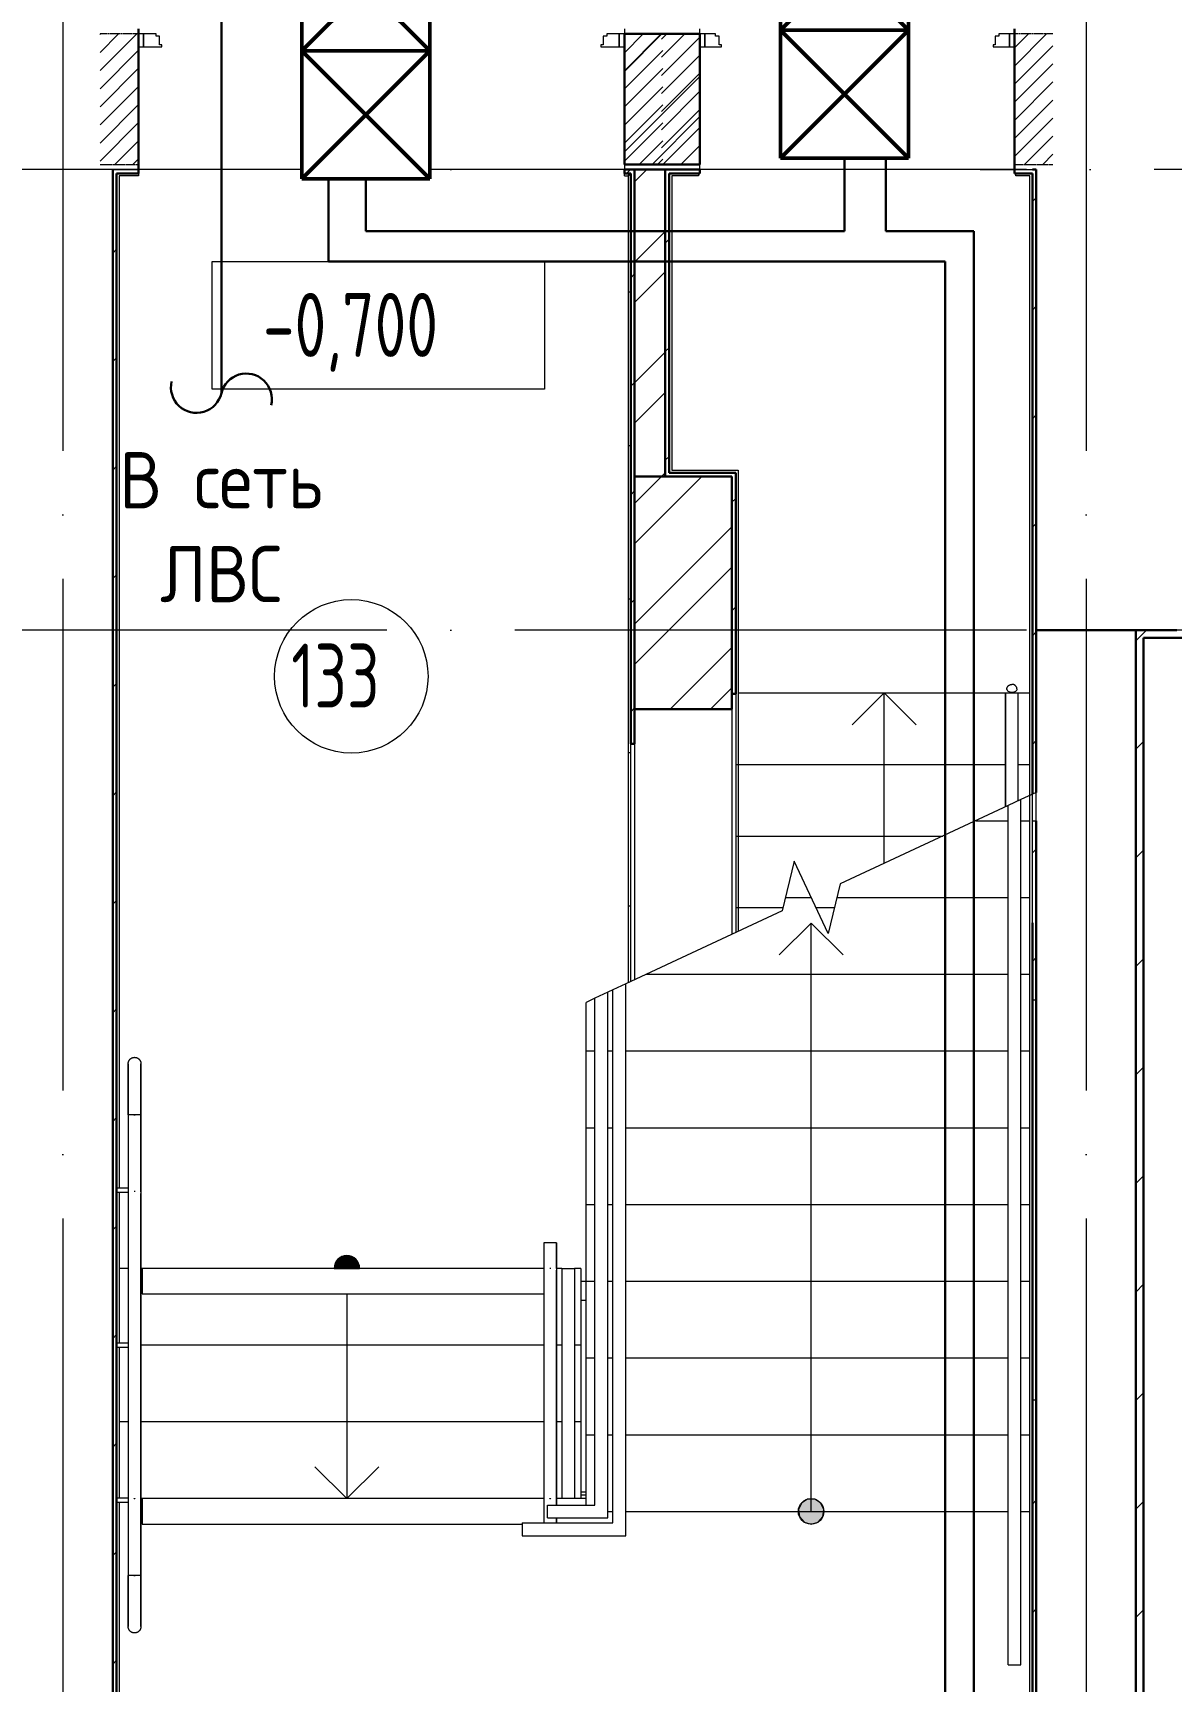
# Model space of a CAD drawing. Header units: millimetres. Extents: x -325553 to 627452, y -28539 to 738858.
# Drawn here: x -21232 to -16783, y 428467 to 434909 of the extents above; entities that cross this region are included whole.
import ezdxf

# ---------------------------------------------------------------- set-up
doc = ezdxf.new("R2010")
doc.units = ezdxf.units.MM
doc.set_wipeout_variables(frame=1)
doc.linetypes.add('ADSK_Линия сетки', pattern=[25, 20, -2.5, 0, -2.5])
doc.linetypes.add('ADSK_Штриховая_ш2 п1_5', pattern=[4.5, 3, -1.5])
for name, color, linetype, lineweight in [('RC-Линии_связи-Адресные', 5, 'Continuous', 30), ('Аннотация', 7, 'Continuous', 18), ('Двери', 252, 'Continuous', 9), ('Лестницы', 252, 'Continuous', 9), ('Линии', 7, 'Continuous', 9), ('лс', 5, 'Continuous', 30), ('Марки помещений', 252, 'Continuous', 20), ('НО СКУД', 7, 'Continuous', 50), ('Ограждение', 252, 'Continuous', 9), ('Оси', 252, 'Continuous', 9), ('Отметки', 7, 'Continuous', 9), ('Перекрытие', 252, 'Continuous', 18), ('Стены внутренние', 7, 'Continuous', 18), ('Стены наружные', 7, 'Continuous', 18), ('Стены штриховка', 7, 'Continuous', 9), ('Стрелки вверх', 7, 'Continuous', 18)]:
    doc.layers.add(name, color=color, linetype=linetype, lineweight=lineweight)
doc.layers.add('RC-Таблицы', color=7, linetype='Continuous')
doc.layers.add('Стены', color=194, linetype='Continuous')
doc.styles.add('GOST Common_3', font='', dxfattribs={"height": 3.5})
doc.styles.add('ISOCPEUR', font='isocpeur.ttf', dxfattribs={"width": 0.9, "height": 350})
doc.styles.get('GOST Common_3').set_extended_font_data('GOST 2.304 type A')

# ---------------------------------------------------------------- blocks, each defined once
blk = doc.blocks.new('тип 3')
at = {"color": 3}
blk.add_wipeout([(-201819.6, 375828), (-202819.6, 375828), (-202819.6, 376328), (-201819.6, 376328)], dxfattribs=at).dxf.layer = 'НО СКУД'
at = {"layer": 'НО СКУД', "color": 3}
for p, q in [((-202819.6, 376328), (-201819.6, 376328)), ((-202819.6, 375828), (-202819.6, 376328)), ((-202319.6, 376328), (-202819.6, 375828)), ((-202319.6, 375828), (-202819.6, 376328)), ((-202319.6, 376328), (-202319.6, 375828)), ((-201819.6, 376328), (-202319.6, 375828)), ((-201819.6, 375828), (-202319.6, 376328)), ((-201819.6, 376328), (-201819.6, 375828)), ((-201819.6, 375828), (-202819.6, 375828))]:
    blk.add_line(p, q, dxfattribs=at)
at = {"layer": 'НО СКУД', "color": 3, "ltscale": 30}
blk.add_line((-201819.6, 376328), (-201819.6, 375828), dxfattribs=at)
blk = doc.blocks.new('сс')
at = {"color": 1}
blk.add_wipeout([(449226.1, 14732.3), (448226.1, 14732.3), (448226.1, 15232.3), (449226.1, 15232.3)], dxfattribs=at).dxf.layer = 'НО СКУД'
at = {"layer": 'НО СКУД', "color": 1}
for p, q in [((448226.1, 15232.3), (449226.1, 15232.3)), ((448226.1, 14732.3), (448226.1, 15232.3)), ((448726.1, 15232.3), (448226.1, 14732.3)), ((448726.1, 14732.3), (448226.1, 15232.3)), ((448726.1, 15232.3), (448726.1, 14732.3)), ((449226.1, 15232.3), (448726.1, 14732.3)), ((449226.1, 14732.3), (448726.1, 15232.3)), ((449226.1, 15232.3), (449226.1, 14732.3)), ((449226.1, 14732.3), (448226.1, 14732.3))]:
    blk.add_line(p, q, dxfattribs=at)
at = {"layer": 'НО СКУД', "color": 1, "ltscale": 30}
blk.add_line((449226.1, 15232.3), (449226.1, 14732.3), dxfattribs=at)
blk = doc.blocks.new('1 этаж')
at = {"layer": 'Двери', "lineweight": 18, "true_color": 0x636466}
h = blk.add_hatch(dxfattribs=at)
h.set_pattern_fill('FP_2', color=251, style=0, pattern_type=2)
h.set_pattern_definition([(45, (-20735.8, -3268.73), (-35.3553, 35.3553), [])])
h.paths.add_polyline_path([(-19510.8, -3523.7), (-19510.8, -3013.7), (-19660.8, -3013.7), (-19660.8, -3523.7)])
h.paths.add_polyline_path([(-21560.8, -3523.7), (-21561.7, -3013.7), (-21710.8, -3013.7), (-21710.8, -3523.7), (-21561.7, -3523.7)])
h = blk.add_hatch(dxfattribs=at)
h.set_pattern_fill('FP_2', color=251, style=0, pattern_type=2)
h.set_pattern_definition([(45, (-18875.8, -3268.73), (-35.3553, 35.3553), [])])
h.paths.add_polyline_path([(-17985.8, -3523.7), (-17985.8, -3013.7), (-18135.8, -3013.7), (-18135.8, -3523.7)])
h.paths.add_polyline_path([(-19409.1, -3523.7), (-19365.8, -3523.7), (-19365.8, -3013.7), (-19515.8, -3013.7), (-19515.8, -3523.7)])
at = {"layer": 'Ограждение', "true_color": 0x636466}
h = blk.add_hatch(dxfattribs=at)
h.set_pattern_fill('FP_25', color=251, style=0, pattern_type=2)
h.set_pattern_definition([(0, (-32119.8, 96), (0, 600), []), (90, (-32119.8, 96), (-600, 4e-14), [])])
h.paths.add_polyline_path([(-19645.8, -6722.1), (-19635.8, -6717.5), (-19635.8, -3558.7), (-19645.8, -3568.7), (-19645.8, -6688.7)])
at = {"layer": 'Стрелки вверх', "true_color": 0x636466}
h = blk.add_hatch(color=251, dxfattribs=at)
edge = h.paths.add_edge_path()
edge.add_arc((-20745.8, -7838.7), 50, 90, 179.83086)
edge.add_line((-20795.8, -7838.6), (-20745.8, -7838.7))
edge.add_line((-20745.8, -7838.7), (-20745.8, -7788.7))
for points in [[(-20697.3, -7838.7), (-20700.3, -7818), (-20718.8, -7796.7), (-20745.8, -7788.7), (-20772.8, -7796.7), (-20791.3, -7818), (-20794.3, -7838.7)], [(-18930.8, -8838.7), (-18903.8, -8830.8), (-18885.3, -8809.5), (-18881.3, -8781.6), (-18893, -8756), (-18916.7, -8740.8), (-18944.9, -8740.8), (-18968.6, -8756), (-18980.3, -8781.6), (-18976.3, -8809.5), (-18957.8, -8830.8)]]:
    blk.add_hatch(color=251, dxfattribs=at).paths.add_polyline_path(points)
h = blk.add_hatch(color=251, dxfattribs=at)
edge = h.paths.add_edge_path()
edge.add_arc((-20745.8, -7838.7), 50, 0.16914, 90)
edge.add_line((-20745.8, -7788.7), (-20745.8, -7838.7))
edge.add_line((-20745.8, -7838.7), (-20695.8, -7838.6))
h = blk.add_hatch(color=251, dxfattribs=at)
edge = h.paths.add_edge_path()
edge.add_arc((-18930.8, -8788.7), 50, 0, 360)
at = {"layer": 'Аннотация', "color": 251, "lineweight": 20, "true_color": 0x636466}
for p, q in [((-21272.7, -4402.6), (-21272.7, -3902.6)), ((-21272.7, -3902.6), (-19972.7, -3902.6)), ((-19972.7, -3902.6), (-19972.7, -4402.6)), ((-19972.7, -4402.6), (-21272.7, -4402.6))]:
    blk.add_line(p, q, dxfattribs=at)
at = {"layer": 'Двери', "color": 251, "linetype": 'ADSK_Штриховая_ш2 п1_5', "true_color": 0x636466}
for p, q in [((-21560.8, -3013.7), (-21710.8, -3013.7)), ((-21560.8, -3523.7), (-21560.8, -3013.7)), ((-19510.8, -3013.7), (-19660.8, -3013.7)), ((-19660.8, -3013.7), (-19660.8, -3523.7)), ((-19365.8, -3013.7), (-19515.8, -3013.7)), ((-19365.8, -3523.7), (-19365.8, -3013.7)), ((-17985.8, -3013.7), (-18135.8, -3013.7)), ((-18135.8, -3013.7), (-18135.8, -3523.7)), ((-21710.8, -3523.7), (-21560.8, -3523.7)), ((-19660.8, -3523.7), (-19510.8, -3523.7)), ((-19515.8, -3523.7), (-19365.8, -3523.7)), ((-18135.8, -3523.7), (-17985.8, -3523.7))]:
    blk.add_line(p, q, dxfattribs=at)
at = {"layer": 'Двери', "color": 251, "true_color": 0x636466}
for p, q in [((-21560.8, -3013.7), (-21560.8, -3063.7)), ((-21540.8, -3013.7), (-21560.8, -3013.7)), ((-21540.8, -3063.7), (-21540.8, -3013.7)), ((-21491.8, -3013.7), (-21540.8, -3013.7)), ((-21540.8, -3013.7), (-21540.8, -3063.7)), ((-21491.8, -3021.7), (-21491.8, -3013.7)), ((-21477.8, -3021.7), (-21491.8, -3021.7)), ((-21477.8, -3055.7), (-21477.8, -3021.7)), ((-19729.8, -3021.7), (-19743.8, -3021.7)), ((-19743.8, -3021.7), (-19743.8, -3055.7)), ((-19729.8, -3013.7), (-19729.8, -3021.7)), ((-19680.8, -3013.7), (-19729.8, -3013.7)), ((-19660.8, -3013.7), (-19680.8, -3013.7)), ((-19680.8, -3013.7), (-19680.8, -3063.7)), ((-19680.8, -3063.7), (-19680.8, -3013.7)), ((-19660.8, -3063.7), (-19660.8, -3013.7)), ((-19365.8, -3013.7), (-19365.8, -3063.7)), ((-19345.8, -3013.7), (-19365.8, -3013.7)), ((-19345.8, -3063.7), (-19345.8, -3013.7)), ((-19304.8, -3013.7), (-19345.8, -3013.7)), ((-19345.8, -3013.7), (-19345.8, -3063.7)), ((-19304.8, -3021.7), (-19304.8, -3013.7)), ((-19290.8, -3021.7), (-19304.8, -3021.7)), ((-19290.8, -3055.7), (-19290.8, -3021.7)), ((-18196.8, -3021.7), (-18210.8, -3021.7)), ((-18210.8, -3021.7), (-18210.8, -3055.7)), ((-18196.8, -3013.7), (-18196.8, -3021.7)), ((-18155.8, -3013.7), (-18196.8, -3013.7)), ((-18135.8, -3013.7), (-18155.8, -3013.7)), ((-18155.8, -3013.7), (-18155.8, -3063.7)), ((-18155.8, -3063.7), (-18155.8, -3013.7)), ((-18135.8, -3063.7), (-18135.8, -3013.7)), ((-21560.8, -3063.7), (-21540.8, -3063.7)), ((-21540.8, -3063.7), (-21468.8, -3063.7)), ((-21468.8, -3055.7), (-21477.8, -3055.7)), ((-21468.8, -3063.7), (-21468.8, -3055.7)), ((-19743.8, -3055.7), (-19752.8, -3055.7)), ((-19752.8, -3055.7), (-19752.8, -3063.7)), ((-19752.8, -3063.7), (-19680.8, -3063.7)), ((-19680.8, -3063.7), (-19660.8, -3063.7)), ((-19365.8, -3063.7), (-19345.8, -3063.7)), ((-19345.8, -3063.7), (-19281.8, -3063.7)), ((-19281.8, -3055.7), (-19290.8, -3055.7)), ((-19281.8, -3063.7), (-19281.8, -3055.7)), ((-18210.8, -3055.7), (-18219.8, -3055.7)), ((-18219.8, -3055.7), (-18219.8, -3063.7)), ((-18219.8, -3063.7), (-18155.8, -3063.7)), ((-18155.8, -3063.7), (-18135.8, -3063.7))]:
    blk.add_line(p, q, dxfattribs=at)
at = {"layer": 'Лестницы', "color": 251, "true_color": 0x636466}
for p, q in [((-19215.8, -5588.7), (-18170.8, -5588.7)), ((-18120.8, -5588.7), (-18075.8, -5588.7)), ((-19225.8, -5868.7), (-18170.8, -5868.7)), ((-19225.8, -5868.7), (-18170.8, -5868.7)), ((-18120.8, -5868.7), (-18075.8, -5868.7)), ((-18120.8, -5868.7), (-18075.8, -5868.7)), ((-18050.8, -5978.4), (-18110.8, -6006.4)), ((-18050.8, -6088.7), (-18050.8, -5978.4)), ((-18160.8, -6029.7), (-18817.5, -6335.9)), ((-18287.4, -6088.7), (-18160.8, -6088.7)), ((-18287.4, -6088.7), (-18160.8, -6088.7)), ((-18110.8, -6088.7), (-18075.8, -6088.7)), ((-18110.8, -6088.7), (-18075.8, -6088.7)), ((-18065.8, -6088.7), (-18050.8, -6088.7)), ((-18065.8, -6088.7), (-18050.8, -6088.7)), ((-19225.8, -6148.7), (-18416.1, -6148.7)), ((-19225.8, -6148.7), (-18416.1, -6148.7)), ((-18996.8, -6247.1), (-19044.1, -6441.6)), ((-18864.8, -6530.3), (-18996.8, -6247.1)), ((-18817.5, -6335.9), (-18864.8, -6530.3)), ((-19044.1, -6441.6), (-19655.8, -6726.8)), ((-19225.8, -6428.7), (-19041, -6428.7)), ((-19225.8, -6428.7), (-19041, -6428.7)), ((-19031.3, -6388.7), (-18930.8, -6388.7)), ((-19031.3, -6388.7), (-18930.8, -6388.7)), ((-18912.1, -6428.7), (-18840.1, -6428.7)), ((-18912.1, -6428.7), (-18840.1, -6428.7)), ((-18830.4, -6388.7), (-18160.8, -6388.7)), ((-18830.4, -6388.7), (-18160.8, -6388.7)), ((-18110.8, -6388.7), (-18075.8, -6388.7)), ((-18110.8, -6388.7), (-18075.8, -6388.7)), ((-19574.2, -6688.7), (-18160.8, -6688.7)), ((-19574.2, -6688.7), (-18160.8, -6688.7)), ((-18110.8, -6688.7), (-18075.8, -6688.7)), ((-18110.8, -6688.7), (-18075.8, -6688.7)), ((-19705.8, -6750.1), (-19725.8, -6759.4)), ((-19775.8, -6782.8), (-19810.8, -6799.1)), ((-19810.8, -6988.7), (-19810.8, -6799.1)), ((-19810.8, -7288.7), (-19810.8, -6988.7)), ((-19810.8, -6988.7), (-19775.8, -6988.7)), ((-19810.8, -6988.7), (-19775.8, -6988.7)), ((-19725.8, -6988.7), (-19705.8, -6988.7)), ((-19725.8, -6988.7), (-19705.8, -6988.7)), ((-19655.8, -6988.7), (-18160.8, -6988.7)), ((-19655.8, -6988.7), (-18160.8, -6988.7)), ((-18110.8, -6988.7), (-18075.8, -6988.7)), ((-18110.8, -6988.7), (-18075.8, -6988.7)), ((-19810.8, -7588.7), (-19810.8, -7288.7)), ((-19810.8, -7288.7), (-19775.8, -7288.7)), ((-19810.8, -7288.7), (-19775.8, -7288.7)), ((-19725.8, -7288.7), (-19705.8, -7288.7)), ((-19725.8, -7288.7), (-19705.8, -7288.7)), ((-19655.8, -7288.7), (-18160.8, -7288.7)), ((-19655.8, -7288.7), (-18160.8, -7288.7)), ((-18110.8, -7288.7), (-18075.8, -7288.7)), ((-18110.8, -7288.7), (-18075.8, -7288.7)), ((-19810.8, -7888.7), (-19810.8, -7588.7)), ((-19810.8, -7588.7), (-19775.8, -7588.7)), ((-19810.8, -7588.7), (-19775.8, -7588.7)), ((-19725.8, -7588.7), (-19705.8, -7588.7)), ((-19725.8, -7588.7), (-19705.8, -7588.7)), ((-19655.8, -7588.7), (-18160.8, -7588.7)), ((-19655.8, -7588.7), (-18160.8, -7588.7)), ((-18110.8, -7588.7), (-18075.8, -7588.7)), ((-18110.8, -7588.7), (-18075.8, -7588.7)), ((-21600.8, -7838.7), (-21635.8, -7838.7)), ((-21600.8, -7838.7), (-21635.8, -7838.7)), ((-21545.8, -7838.7), (-21550.8, -7838.7)), ((-21545.8, -7838.7), (-21550.8, -7838.7)), ((-19905.8, -7838.7), (-19925.8, -7838.7)), ((-19905.8, -7838.7), (-19925.8, -7838.7)), ((-19830.8, -7838.7), (-19855.8, -7838.7)), ((-19830.8, -7838.7), (-19855.8, -7838.7)), ((-19830.8, -7838.7), (-19830.8, -8138.7)), ((-19810.8, -8188.7), (-19810.8, -7888.7)), ((-19810.8, -7888.7), (-19775.8, -7888.7)), ((-19810.8, -7888.7), (-19775.8, -7888.7)), ((-19725.8, -7888.7), (-19705.8, -7888.7)), ((-19725.8, -7888.7), (-19705.8, -7888.7)), ((-19655.8, -7888.7), (-18160.8, -7888.7)), ((-19655.8, -7888.7), (-18160.8, -7888.7)), ((-18110.8, -7888.7), (-18075.8, -7888.7)), ((-18110.8, -7888.7), (-18075.8, -7888.7)), ((-19975.8, -8138.7), (-21550.8, -8138.7)), ((-19975.8, -8138.7), (-21550.8, -8138.7)), ((-19905.8, -8138.7), (-19925.8, -8138.7)), ((-19905.8, -8138.7), (-19925.8, -8138.7)), ((-19830.8, -8138.7), (-19855.8, -8138.7)), ((-19830.8, -8138.7), (-19855.8, -8138.7)), ((-19830.8, -8138.7), (-19830.8, -8438.7)), ((-19810.8, -8488.7), (-19810.8, -8188.7)), ((-19810.8, -8188.7), (-19775.8, -8188.7)), ((-19810.8, -8188.7), (-19775.8, -8188.7)), ((-19725.8, -8188.7), (-19705.8, -8188.7)), ((-19725.8, -8188.7), (-19705.8, -8188.7)), ((-19655.8, -8188.7), (-18160.8, -8188.7)), ((-19655.8, -8188.7), (-18160.8, -8188.7)), ((-18110.8, -8188.7), (-18075.8, -8188.7)), ((-18110.8, -8188.7), (-18075.8, -8188.7)), ((-21600.8, -8438.7), (-21635.8, -8438.7)), ((-21600.8, -8438.7), (-21635.8, -8438.7)), ((-19975.8, -8438.7), (-21550.8, -8438.7)), ((-19975.8, -8438.7), (-21550.8, -8438.7)), ((-19905.8, -8438.7), (-19925.8, -8438.7)), ((-19905.8, -8438.7), (-19925.8, -8438.7)), ((-19830.8, -8438.7), (-19855.8, -8438.7)), ((-19830.8, -8438.7), (-19855.8, -8438.7)), ((-19830.8, -8438.7), (-19830.8, -8738.7)), ((-19810.8, -8763.7), (-19810.8, -8488.7)), ((-19810.8, -8488.7), (-19775.8, -8488.7)), ((-19810.8, -8488.7), (-19775.8, -8488.7)), ((-19725.8, -8488.7), (-19705.8, -8488.7)), ((-19725.8, -8488.7), (-19705.8, -8488.7)), ((-19655.8, -8488.7), (-18160.8, -8488.7)), ((-19655.8, -8488.7), (-18160.8, -8488.7)), ((-18110.8, -8488.7), (-18075.8, -8488.7)), ((-18110.8, -8488.7), (-18075.8, -8488.7)), ((-21545.8, -8738.7), (-21550.8, -8738.7)), ((-21545.8, -8738.7), (-21550.8, -8738.7)), ((-19905.8, -8738.7), (-19925.8, -8738.7)), ((-19905.8, -8738.7), (-19925.8, -8738.7)), ((-19830.8, -8738.7), (-19855.8, -8738.7)), ((-19830.8, -8738.7), (-19855.8, -8738.7)), ((-19810.8, -8738.7), (-19830.8, -8738.7)), ((-19725.8, -8788.7), (-19705.8, -8788.7)), ((-19725.8, -8788.7), (-19705.8, -8788.7)), ((-19655.8, -8788.7), (-18160.8, -8788.7)), ((-19655.8, -8788.7), (-18160.8, -8788.7)), ((-18110.8, -8788.7), (-18075.8, -8788.7)), ((-18110.8, -8788.7), (-18075.8, -8788.7))]:
    blk.add_line(p, q, dxfattribs=at)
at = {"layer": 'Линии', "color": 251, "ltscale": 100, "true_color": 0x636466}
for p, q in [((-18269.4, -3543.7), (-18050.8, -3543.7)), ((-18050.8, -3543.7), (-18050.8, -4143.7))]:
    blk.add_line(p, q, dxfattribs=at)
at = {"layer": 'Марки помещений', "color": 251, "true_color": 0x636466}
blk.add_circle((-20728.5, -5524.6), 300, dxfattribs=at)
at = {"layer": 'Ограждение', "color": 251, "true_color": 0x636466}
for p, q in [((-21635.8, -3568.7), (-21635.8, -7525.4)), ((-21560.8, -3568.7), (-21635.8, -3568.7)), ((-21560.8, -3558.7), (-21560.8, -3568.7)), ((-19660.8, -3568.7), (-19660.8, -3558.7)), ((-19660.8, -3568.7), (-19645.8, -3568.7)), ((-19635.8, -3558.7), (-19645.8, -3568.7)), ((-19645.8, -3568.7), (-19635.8, -3558.7)), ((-19645.8, -3568.7), (-19645.8, -6722.1)), ((-19475.8, -3568.7), (-19475.8, -4718.7)), ((-19370.8, -3568.7), (-19475.8, -3568.7)), ((-19370.8, -3558.7), (-19370.8, -3568.7)), ((-18130.8, -3568.7), (-18130.8, -3558.7)), ((-18075.8, -3568.7), (-18130.8, -3568.7)), ((-18075.8, -5588.7), (-18075.8, -3568.7)), ((-19475.8, -4718.7), (-19215.8, -4718.7)), ((-19215.8, -4718.7), (-19215.8, -5588.7)), ((-19215.8, -5588.7), (-19215.8, -6521.6)), ((-18170.8, -5588.7), (-18170.8, -6034.3)), ((-18170.8, -5588.7), (-18120.8, -5588.7)), ((-18170.8, -6034.3), (-18170.8, -5588.7)), ((-18120.8, -6011), (-18120.8, -5588.7)), ((-18120.8, -6011), (-18120.8, -5588.7)), ((-18075.8, -5990), (-18075.8, -5588.7)), ((-18065.8, -5985.4), (-18075.8, -5990)), ((-18075.8, -9088.7), (-18075.8, -5990)), ((-18065.8, -6488.7), (-18065.8, -5985.4)), ((-18110.8, -6006.4), (-18160.8, -6029.7)), ((-18160.8, -9088.7), (-18160.8, -6029.7)), ((-18110.8, -9088.7), (-18110.8, -6006.4)), ((-19725.8, -6759.4), (-19775.8, -6782.8)), ((-19725.8, -6759.4), (-19775.8, -6782.8)), ((-19725.8, -8813.7), (-19725.8, -6759.4)), ((-19655.8, -6726.8), (-19705.8, -6750.1)), ((-19705.8, -8788.7), (-19705.8, -6750.1)), ((-19655.8, -8788.7), (-19655.8, -6726.8)), ((-19775.8, -8763.7), (-19775.8, -6782.8)), ((-21600.8, -7238.7), (-21600.8, -7539.3)), ((-21550.8, -7238.7), (-21600.8, -7238.7)), ((-21600.8, -7238.7), (-21600.8, -7538.7)), ((-21573.5, -7238.7), (-21578.1, -7238.7)), ((-21578.1, -7238.7), (-21575.8, -7238.7)), ((-21575.8, -7238.7), (-21573.5, -7238.7)), ((-21550.8, -7539.3), (-21550.8, -7238.7)), ((-21550.8, -7238.7), (-21550.8, -7538.7)), ((-21600.8, -7525.2), (-21645.8, -7525.2)), ((-21645.8, -7540.2), (-21600.8, -7540.2)), ((-21635.8, -7539.9), (-21635.8, -8131.5)), ((-21600.8, -7538.7), (-21600.8, -8738.7)), ((-21600.8, -7545.5), (-21600.8, -8745.5)), ((-21550.8, -7538.7), (-21550.8, -8738.7)), ((-21550.8, -8745.5), (-21550.8, -7545.5)), ((-19975.8, -7738.7), (-19975.8, -7839.3)), ((-19925.8, -7738.7), (-19975.8, -7738.7)), ((-19975.8, -7738.7), (-19975.8, -7838.7)), ((-19948.5, -7738.7), (-19953.1, -7738.7)), ((-19925.8, -7839.3), (-19925.8, -7738.7)), ((-19925.8, -7738.7), (-19925.8, -7838.7)), ((-19975.8, -7838.7), (-19975.8, -8738.7)), ((-19975.8, -7845.5), (-19975.8, -8745.5)), ((-19925.8, -7838.7), (-19925.8, -8738.7)), ((-19925.8, -8745.5), (-19925.8, -7845.5)), ((-19905.8, -7838.7), (-19855.8, -7838.7)), ((-19905.8, -7838.7), (-19905.8, -8738.7)), ((-19855.8, -7838.7), (-19855.8, -8738.7)), ((-21600.8, -8131.2), (-21645.8, -8131.2)), ((-21645.8, -8146.2), (-21600.8, -8146.2)), ((-21635.8, -8146), (-21635.8, -8737.5)), ((-21600.8, -8737.3), (-21645.8, -8737.3)), ((-21645.8, -8752.3), (-21600.8, -8752.3)), ((-21635.8, -8752), (-21635.8, -10713.7)), ((-21600.8, -8738.7), (-21600.8, -9038.7)), ((-21600.8, -8745.5), (-21600.8, -9038.7)), ((-21550.8, -8738.7), (-21550.8, -9038.7)), ((-21550.8, -9038.7), (-21550.8, -8745.5)), ((-19975.8, -8738.7), (-19975.8, -8833.7)), ((-19975.8, -8745.5), (-19975.8, -8833.7)), ((-19925.8, -8738.7), (-19925.8, -8763.7)), ((-19925.8, -8763.7), (-19925.8, -8745.5)), ((-19855.8, -8738.7), (-19905.8, -8738.7)), ((-19810.8, -8713.7), (-19830.8, -8713.7)), ((-19830.8, -8723.7), (-19810.8, -8723.7)), ((-19960.8, -8763.7), (-19775.8, -8763.7)), ((-19960.8, -8813.7), (-19960.8, -8763.7)), ((-19960.8, -8813.7), (-19725.8, -8813.7)), ((-19925.8, -8833.7), (-19925.8, -8813.7)), ((-19925.8, -8813.7), (-19925.8, -8833.7)), ((-19705.8, -8833.7), (-19705.8, -8788.7)), ((-19655.8, -8883.7), (-19655.8, -8788.7)), ((-20060.8, -8833.7), (-20060.8, -8883.7)), ((-20060.8, -8833.7), (-19705.8, -8833.7)), ((-20060.8, -8883.7), (-19655.8, -8883.7)), ((-21550.8, -9038.7), (-21600.8, -9038.7)), ((-21578.1, -9038.7), (-21573.5, -9038.7)), ((-21575.8, -9038.7), (-21578.1, -9038.7)), ((-21573.5, -9038.7), (-21575.8, -9038.7)), ((-18160.8, -9388.7), (-18160.8, -9088.7)), ((-18110.8, -9388.7), (-18110.8, -9088.7)), ((-18075.8, -10713.7), (-18075.8, -9088.7)), ((-18160.8, -9388.7), (-18110.8, -9388.7))]:
    blk.add_line(p, q, dxfattribs=at)
at = {"layer": 'Ограждение', "color": 251, "true_color": 0x636466, "flags": 128}
for points in [[(-18165.8, -5575.8), (-18165.7, -5574.3), (-18165.6, -5572.8), (-18165.3, -5571.3), (-18164.9, -5569.9), (-18164.4, -5568.5), (-18163.9, -5567.3), (-18163.3, -5566.1), (-18162.6, -5565), (-18162, -5564), (-18161.3, -5563.2), (-18160.6, -5562.4), (-18159.9, -5561.6), (-18159.2, -5561), (-18158.5, -5560.4), (-18157.8, -5559.9), (-18157.2, -5559.4), (-18156.6, -5559), (-18155.9, -5558.6), (-18155.3, -5558.3), (-18154.8, -5558), (-18154.2, -5557.7), (-18153.6, -5557.4), (-18153.1, -5557.2), (-18152.6, -5557), (-18152.1, -5556.9), (-18151.6, -5556.7), (-18151.1, -5556.6), (-18150.6, -5556.4), (-18150.2, -5556.3), (-18149.7, -5556.2), (-18149.3, -5556.1), (-18148.9, -5556.1), (-18148.4, -5556), (-18148, -5556), (-18147.6, -5555.9), (-18147.2, -5555.9), (-18146.7, -5555.9), (-18146.3, -5555.8), (-18145.9, -5555.8), (-18145.8, -5555.8)], [(-18147.8, -5588.7), (-18145.8, -5588.7), (-18143.8, -5588.7)], [(-18125.8, -5575.8), (-18125.9, -5574.3), (-18126, -5572.8), (-18126.3, -5571.3), (-18126.7, -5569.9), (-18127.2, -5568.5), (-18127.7, -5567.3), (-18128.3, -5566.1), (-18129, -5565), (-18129.6, -5564), (-18130.3, -5563.2), (-18131, -5562.4), (-18131.7, -5561.6), (-18132.4, -5561), (-18133.1, -5560.4), (-18133.8, -5559.9), (-18134.4, -5559.4), (-18135.1, -5559), (-18135.7, -5558.6), (-18136.3, -5558.3), (-18136.8, -5558), (-18137.4, -5557.7), (-18138, -5557.4), (-18138.5, -5557.2), (-18139, -5557), (-18139.5, -5556.9), (-18140, -5556.7), (-18140.5, -5556.6), (-18141, -5556.4), (-18141.4, -5556.3), (-18141.9, -5556.2), (-18142.3, -5556.1), (-18142.8, -5556.1), (-18143.2, -5556), (-18143.6, -5556), (-18144, -5555.9), (-18144.4, -5555.9), (-18144.9, -5555.9), (-18145.3, -5555.8), (-18145.7, -5555.8), (-18145.8, -5555.8)], [(-21600.8, -7038.7), (-21600.8, -7037.7), (-21600.7, -7036.7), (-21600.6, -7035.7), (-21600.5, -7034.7), (-21600.3, -7033.8), (-21600.1, -7032.8), (-21599.8, -7031.8), (-21599.5, -7030.9), (-21599.2, -7029.9), (-21598.8, -7029), (-21598.4, -7028.1), (-21598, -7027.2), (-21597.5, -7026.3), (-21597, -7025.5), (-21596.4, -7024.6), (-21595.9, -7023.8), (-21595.2, -7023), (-21594.6, -7022.2), (-21593.9, -7021.5), (-21593.2, -7020.8), (-21592.5, -7020.1), (-21591.7, -7019.5), (-21590.9, -7018.8), (-21590.1, -7018.3), (-21589.3, -7017.7), (-21588.5, -7017.2), (-21587.6, -7016.7), (-21586.7, -7016.2), (-21585.8, -7015.8), (-21584.9, -7015.4), (-21583.9, -7015.1), (-21583, -7014.8), (-21582, -7014.5), (-21581, -7014.3), (-21580.1, -7014.1), (-21579.1, -7013.9), (-21578.1, -7013.8), (-21577.1, -7013.8), (-21576.1, -7013.7), (-21575.8, -7013.7)], [(-21575.8, -7013.7), (-21574.8, -7013.8), (-21573.8, -7013.8), (-21572.8, -7013.9), (-21571.8, -7014.1), (-21570.8, -7014.2), (-21569.9, -7014.4), (-21568.9, -7014.7), (-21567.9, -7015), (-21567, -7015.3), (-21566.1, -7015.7), (-21565.2, -7016.1), (-21564.3, -7016.6), (-21563.4, -7017), (-21562.5, -7017.5), (-21561.7, -7018.1), (-21560.9, -7018.7), (-21560.1, -7019.3), (-21559.3, -7019.9), (-21558.6, -7020.6), (-21557.9, -7021.3), (-21557.2, -7022), (-21556.5, -7022.8), (-21555.9, -7023.6), (-21555.3, -7024.4), (-21554.8, -7025.2), (-21554.2, -7026.1), (-21553.8, -7026.9), (-21553.3, -7027.8), (-21552.9, -7028.7), (-21552.5, -7029.7), (-21552.2, -7030.6), (-21551.9, -7031.6), (-21551.6, -7032.5), (-21551.4, -7033.5), (-21551.2, -7034.5), (-21551, -7035.5), (-21550.9, -7036.5), (-21550.8, -7037.5), (-21550.8, -7038.5), (-21550.8, -7038.7)], [(-21600.8, -7238.7), (-21600.8, -7230.7), (-21600.8, -7222.7), (-21600.8, -7214.8), (-21600.8, -7206.9), (-21600.8, -7199), (-21600.8, -7191.2), (-21600.8, -7183.5), (-21600.8, -7175.8), (-21600.8, -7168.3), (-21600.8, -7160.8), (-21600.8, -7153.5), (-21600.8, -7146.4), (-21600.8, -7139.4), (-21600.8, -7132.5), (-21600.8, -7125.8), (-21600.8, -7119.3), (-21600.8, -7113), (-21600.8, -7106.9), (-21600.8, -7100.9), (-21600.8, -7095.3), (-21600.8, -7089.8), (-21600.8, -7084.6), (-21600.8, -7079.6), (-21600.8, -7074.9), (-21600.8, -7070.4), (-21600.8, -7066.3), (-21600.8, -7062.3), (-21600.8, -7058.7), (-21600.8, -7055.4), (-21600.8, -7052.3), (-21600.8, -7049.6), (-21600.8, -7047.1), (-21600.8, -7045), (-21600.8, -7043.2), (-21600.8, -7041.6), (-21600.8, -7040.4), (-21600.8, -7039.6), (-21600.8, -7039), (-21600.8, -7038.7), (-21600.8, -7038.7)], [(-21600.8, -7038.7), (-21600.8, -7038.9), (-21600.8, -7039.4), (-21600.8, -7040.2), (-21600.8, -7041.3), (-21600.8, -7042.7), (-21600.8, -7044.5), (-21600.8, -7046.5), (-21600.8, -7048.9), (-21600.8, -7051.6), (-21600.8, -7054.5), (-21600.8, -7057.8), (-21600.8, -7061.3), (-21600.8, -7065.2), (-21600.8, -7069.3), (-21600.8, -7073.7), (-21600.8, -7078.3), (-21600.8, -7083.2), (-21600.8, -7088.4), (-21600.8, -7093.8), (-21600.8, -7099.4), (-21600.8, -7105.2), (-21600.8, -7111.3), (-21600.8, -7117.6), (-21600.8, -7124), (-21600.8, -7130.7), (-21600.8, -7137.5), (-21600.8, -7144.5), (-21600.8, -7151.6), (-21600.8, -7158.9), (-21600.8, -7166.3), (-21600.8, -7173.8), (-21600.8, -7181.4), (-21600.8, -7189.1), (-21600.8, -7196.9), (-21600.8, -7204.7), (-21600.8, -7212.6), (-21600.8, -7220.6), (-21600.8, -7228.6), (-21600.8, -7236.6), (-21600.8, -7238.7)], [(-21550.8, -7238.7), (-21550.8, -7230.7), (-21550.8, -7222.7), (-21550.8, -7214.8), (-21550.8, -7206.9), (-21550.8, -7199), (-21550.8, -7191.2), (-21550.8, -7183.5), (-21550.8, -7175.8), (-21550.8, -7168.3), (-21550.8, -7160.8), (-21550.8, -7153.5), (-21550.8, -7146.4), (-21550.8, -7139.4), (-21550.8, -7132.5), (-21550.8, -7125.8), (-21550.8, -7119.3), (-21550.8, -7113), (-21550.8, -7106.9), (-21550.8, -7100.9), (-21550.8, -7095.3), (-21550.8, -7089.8), (-21550.8, -7084.6), (-21550.8, -7079.6), (-21550.8, -7074.9), (-21550.8, -7070.4), (-21550.8, -7066.3), (-21550.8, -7062.3), (-21550.8, -7058.7), (-21550.8, -7055.4), (-21550.8, -7052.3), (-21550.8, -7049.6), (-21550.8, -7047.1), (-21550.8, -7045), (-21550.8, -7043.2), (-21550.8, -7041.6), (-21550.8, -7040.4), (-21550.8, -7039.6), (-21550.8, -7039), (-21550.8, -7038.7), (-21550.8, -7038.7)], [(-21550.8, -7038.7), (-21550.8, -7038.9), (-21550.8, -7039.4), (-21550.8, -7040.2), (-21550.8, -7041.3), (-21550.8, -7042.7), (-21550.8, -7044.5), (-21550.8, -7046.5), (-21550.8, -7048.9), (-21550.8, -7051.6), (-21550.8, -7054.5), (-21550.8, -7057.8), (-21550.8, -7061.3), (-21550.8, -7065.2), (-21550.8, -7069.3), (-21550.8, -7073.7), (-21550.8, -7078.3), (-21550.8, -7083.2), (-21550.8, -7088.4), (-21550.8, -7093.8), (-21550.8, -7099.4), (-21550.8, -7105.2), (-21550.8, -7111.3), (-21550.8, -7117.6), (-21550.8, -7124), (-21550.8, -7130.7), (-21550.8, -7137.5), (-21550.8, -7144.5), (-21550.8, -7151.6), (-21550.8, -7158.9), (-21550.8, -7166.3), (-21550.8, -7173.8), (-21550.8, -7181.4), (-21550.8, -7189.1), (-21550.8, -7196.9), (-21550.8, -7204.7), (-21550.8, -7212.6), (-21550.8, -7220.6), (-21550.8, -7228.6), (-21550.8, -7236.6), (-21550.8, -7238.7)], [(-21600.8, -9038.7), (-21600.8, -9046.7), (-21600.8, -9054.7), (-21600.8, -9062.7), (-21600.8, -9070.6), (-21600.8, -9078.5), (-21600.8, -9086.3), (-21600.8, -9094), (-21600.8, -9101.6), (-21600.8, -9109.2), (-21600.8, -9116.6), (-21600.8, -9123.9), (-21600.8, -9131.1), (-21600.8, -9138.1), (-21600.8, -9145), (-21600.8, -9151.7), (-21600.8, -9158.2), (-21600.8, -9164.5), (-21600.8, -9170.6), (-21600.8, -9176.5), (-21600.8, -9182.2), (-21600.8, -9187.7), (-21600.8, -9192.9), (-21600.8, -9197.9), (-21600.8, -9202.6), (-21600.8, -9207), (-21600.8, -9211.2), (-21600.8, -9215.1), (-21600.8, -9218.8), (-21600.8, -9222.1), (-21600.8, -9225.1), (-21600.8, -9227.9), (-21600.8, -9230.3), (-21600.8, -9232.5), (-21600.8, -9234.3), (-21600.8, -9235.8), (-21600.8, -9237), (-21600.8, -9237.9), (-21600.8, -9238.5), (-21600.8, -9238.7), (-21600.8, -9238.7)], [(-21600.8, -9238.7), (-21600.8, -9238.6), (-21600.8, -9238.1), (-21600.8, -9237.3), (-21600.8, -9236.2), (-21600.8, -9234.7), (-21600.8, -9233), (-21600.8, -9230.9), (-21600.8, -9228.6), (-21600.8, -9225.9), (-21600.8, -9222.9), (-21600.8, -9219.7), (-21600.8, -9216.1), (-21600.8, -9212.3), (-21600.8, -9208.2), (-21600.8, -9203.8), (-21600.8, -9199.2), (-21600.8, -9194.2), (-21600.8, -9189.1), (-21600.8, -9183.7), (-21600.8, -9178.1), (-21600.8, -9172.2), (-21600.8, -9166.2), (-21600.8, -9159.9), (-21600.8, -9153.4), (-21600.8, -9146.8), (-21600.8, -9140), (-21600.8, -9133), (-21600.8, -9125.9), (-21600.8, -9118.6), (-21600.8, -9111.2), (-21600.8, -9103.7), (-21600.8, -9096.1), (-21600.8, -9088.4), (-21600.8, -9080.6), (-21600.8, -9072.7), (-21600.8, -9064.8), (-21600.8, -9056.9), (-21600.8, -9048.9), (-21600.8, -9040.9), (-21600.8, -9038.7)], [(-21550.8, -9038.7), (-21550.8, -9046.7), (-21550.8, -9054.7), (-21550.8, -9062.7), (-21550.8, -9070.6), (-21550.8, -9078.5), (-21550.8, -9086.3), (-21550.8, -9094), (-21550.8, -9101.6), (-21550.8, -9109.2), (-21550.8, -9116.6), (-21550.8, -9123.9), (-21550.8, -9131.1), (-21550.8, -9138.1), (-21550.8, -9145), (-21550.8, -9151.7), (-21550.8, -9158.2), (-21550.8, -9164.5), (-21550.8, -9170.6), (-21550.8, -9176.5), (-21550.8, -9182.2), (-21550.8, -9187.7), (-21550.8, -9192.9), (-21550.8, -9197.9), (-21550.8, -9202.6), (-21550.8, -9207), (-21550.8, -9211.2), (-21550.8, -9215.1), (-21550.8, -9218.8), (-21550.8, -9222.1), (-21550.8, -9225.1), (-21550.8, -9227.9), (-21550.8, -9230.3), (-21550.8, -9232.5), (-21550.8, -9234.3), (-21550.8, -9235.8), (-21550.8, -9237), (-21550.8, -9237.9), (-21550.8, -9238.5), (-21550.8, -9238.7), (-21550.8, -9238.7)], [(-21550.8, -9238.7), (-21550.8, -9238.6), (-21550.8, -9238.1), (-21550.8, -9237.3), (-21550.8, -9236.2), (-21550.8, -9234.7), (-21550.8, -9233), (-21550.8, -9230.9), (-21550.8, -9228.6), (-21550.8, -9225.9), (-21550.8, -9222.9), (-21550.8, -9219.7), (-21550.8, -9216.1), (-21550.8, -9212.3), (-21550.8, -9208.2), (-21550.8, -9203.8), (-21550.8, -9199.2), (-21550.8, -9194.2), (-21550.8, -9189.1), (-21550.8, -9183.7), (-21550.8, -9178.1), (-21550.8, -9172.2), (-21550.8, -9166.2), (-21550.8, -9159.9), (-21550.8, -9153.4), (-21550.8, -9146.8), (-21550.8, -9140), (-21550.8, -9133), (-21550.8, -9125.9), (-21550.8, -9118.6), (-21550.8, -9111.2), (-21550.8, -9103.7), (-21550.8, -9096.1), (-21550.8, -9088.4), (-21550.8, -9080.6), (-21550.8, -9072.7), (-21550.8, -9064.8), (-21550.8, -9056.9), (-21550.8, -9048.9), (-21550.8, -9040.9), (-21550.8, -9038.7)], [(-21575.8, -9263.7), (-21576.8, -9263.7), (-21577.8, -9263.7), (-21578.8, -9263.6), (-21579.8, -9263.4), (-21580.8, -9263.2), (-21581.7, -9263), (-21582.7, -9262.8), (-21583.7, -9262.5), (-21584.6, -9262.1), (-21585.5, -9261.8), (-21586.5, -9261.3), (-21587.3, -9260.9), (-21588.2, -9260.4), (-21589.1, -9259.9), (-21589.9, -9259.4), (-21590.7, -9258.8), (-21591.5, -9258.2), (-21592.3, -9257.5), (-21593, -9256.9), (-21593.7, -9256.1), (-21594.4, -9255.4), (-21595.1, -9254.7), (-21595.7, -9253.9), (-21596.3, -9253.1), (-21596.8, -9252.2), (-21597.4, -9251.4), (-21597.9, -9250.5), (-21598.3, -9249.6), (-21598.7, -9248.7), (-21599.1, -9247.8), (-21599.4, -9246.9), (-21599.8, -9245.9), (-21600, -9244.9), (-21600.2, -9244), (-21600.4, -9243), (-21600.6, -9242), (-21600.7, -9241), (-21600.8, -9240), (-21600.8, -9239), (-21600.8, -9238.7)], [(-21550.8, -9238.7), (-21550.8, -9239.7), (-21550.9, -9240.7), (-21551, -9241.7), (-21551.1, -9242.7), (-21551.3, -9243.7), (-21551.5, -9244.7), (-21551.8, -9245.6), (-21552.1, -9246.6), (-21552.4, -9247.5), (-21552.8, -9248.5), (-21553.2, -9249.4), (-21553.6, -9250.3), (-21554.1, -9251.2), (-21554.6, -9252), (-21555.2, -9252.8), (-21555.7, -9253.7), (-21556.4, -9254.5), (-21557, -9255.2), (-21557.7, -9256), (-21558.4, -9256.7), (-21559.1, -9257.3), (-21559.9, -9258), (-21560.7, -9258.6), (-21561.5, -9259.2), (-21562.3, -9259.8), (-21563.1, -9260.3), (-21564, -9260.8), (-21564.9, -9261.2), (-21565.8, -9261.7), (-21566.7, -9262), (-21567.7, -9262.4), (-21568.6, -9262.7), (-21569.6, -9262.9), (-21570.6, -9263.2), (-21571.6, -9263.4), (-21572.5, -9263.5), (-21573.5, -9263.6), (-21574.5, -9263.7), (-21575.5, -9263.7), (-21575.8, -9263.7)]]:
    blk.add_lwpolyline(points, dxfattribs=at)
at = {"layer": 'Ограждение', "color": 251, "true_color": 0x636466}
for start_param, end_param in [(2.98122, 4.712389), (4.712389, 6.464546)]:
    blk.add_ellipse((-18145.8, -5575.8), major_axis=(20, 0), ratio=0.515534, start_param=start_param, end_param=end_param, dxfattribs=at)
for points in [[(-21573.8, -7538.8), (-21574.5, -7538.7), (-21575.8, -7538.7), (-21577.1, -7538.7), (-21577.8, -7538.8)], [(-19948.8, -7838.8), (-19949.5, -7838.7), (-19950.8, -7838.7), (-19952.1, -7838.7), (-19952.8, -7838.8)], [(-21577.8, -8738.8), (-21577.1, -8738.7), (-21575.8, -8738.7), (-21574.5, -8738.7), (-21573.8, -8738.8)], [(-19952.8, -8738.8), (-19952.1, -8738.7), (-19950.8, -8738.7), (-19949.5, -8738.7), (-19948.8, -8738.8)]]:
    blk.add_open_spline(points, degree=3, dxfattribs=at)
at = {"layer": 'Оси', "color": 251, "linetype": 'ADSK_Линия сетки', "ltscale": 100, "true_color": 0x636466}
for p, q in [((-21855.8, -2643.7), (-21855.8, -33769.9)), ((-17855.8, -2643.7), (-17855.8, -33769.9)), ((4411.5, -3543.7), (-72528.1, -3543.7)), ((4411.5, -5343.7), (-72528.1, -5343.7))]:
    blk.add_line(p, q, dxfattribs=at)
at = {"layer": 'Перекрытие', "color": 251, "ltscale": 100, "true_color": 0x636466}
for p, q in [((-19660.8, -3543.7), (-21560.8, -3543.7)), ((-18135.8, -3543.7), (-19365.8, -3543.7)), ((-19215.8, -5588.7), (-18170.8, -5588.7)), ((-18120.8, -5588.7), (-18075.8, -5588.7)), ((-19975.8, -7838.7), (-21545.8, -7838.7)), ((-21545.8, -7838.7), (-21545.8, -7938.7)), ((-19830.8, -7888.7), (-19810.8, -7888.7)), ((-21545.8, -7938.7), (-19975.8, -7938.7)), ((-19830.8, -7963.3), (-19810.8, -7963.3)), ((-19975.8, -8738.7), (-21545.8, -8738.7)), ((-21545.8, -8738.7), (-21545.8, -8838.7)), ((-21545.8, -8838.7), (-20060.8, -8838.7))]:
    blk.add_line(p, q, dxfattribs=at)
at = {"layer": 'Стены внутренние', "color": 251, "lineweight": 30, "true_color": 0x636466}
for p, q in [((-21560.8, -3543.7), (-21560.8, -2993.7)), ((-18135.8, -2993.7), (-18135.8, -3543.7)), ((-18050.8, -3543.7), (-18050.8, -5978.4)), ((-18050.8, -3543.7), (-18050.8, -3543.7)), ((-17660.8, -5343.7), (-18050.8, -5343.7)), ((-17660.8, -11348.7), (-17660.8, -5343.7)), ((-18050.8, -6088.7), (-18050.8, -10738.7))]:
    blk.add_line(p, q, dxfattribs=at)
at = {"layer": 'Стены внутренние', "color": 251, "true_color": 0x636466}
for p, q in [((-19660.8, -2993.7), (-19660.8, -3013.7)), ((-19365.8, -3013.7), (-19365.8, -2993.7)), ((-19660.8, -3523.7), (-19660.8, -3543.7)), ((-19365.8, -3543.7), (-19365.8, -3523.7)), ((-21660.8, -3543.7), (-21560.8, -3543.7)), ((-18135.8, -3543.7), (-18065.8, -3543.7))]:
    blk.add_line(p, q, dxfattribs=at)
at = {"layer": 'Стены наружные', "color": 251, "linetype": 'Continuous', "lineweight": 9, "true_color": 0x636466}
for p, q in [((-19660.8, -3160.4), (-19514.1, -3013.7)), ((-19660.8, -3474.7), (-19365.8, -3179.7)), ((-19552.6, -3523.7), (-19365.8, -3336.9)), ((-19652.5, -3558.7), (-19637.5, -3543.7)), ((-19620.8, -3591.9), (-19572.6, -3543.7)), ((-18065.8, -3669.1), (-18050.8, -3654.1)), ((-19620.8, -3906.2), (-19500.8, -3786.2)), ((-21660.8, -3870), (-21645.8, -3855)), ((-19500.8, -3831.3), (-19485.8, -3816.3)), ((-19635.8, -3966.3), (-19620.8, -3951.3)), ((-19620.8, -4063.4), (-19500.8, -3943.4)), ((-18065.8, -4093.3), (-18050.8, -4078.3)), ((-19500.8, -4255.5), (-19485.8, -4240.5)), ((-21660.8, -4294.2), (-21645.8, -4279.2)), ((-19620.8, -4377.7), (-19500.8, -4257.7)), ((-19635.8, -4390.5), (-19620.8, -4375.5)), ((-19620.8, -4534.8), (-19500.8, -4414.8)), ((-18065.8, -4517.6), (-18050.8, -4502.6)), ((-19500.8, -4679.8), (-19485.8, -4664.8)), ((-21660.8, -4718.5), (-21645.8, -4703.5)), ((-19620.8, -4849.1), (-19515.4, -4743.7)), ((-19620.8, -5006.3), (-19358.3, -4743.7)), ((-19515.4, -4743.7), (-19500.8, -4729.1)), ((-19635.8, -4814.8), (-19620.8, -4799.8)), ((-19240.8, -4844.1), (-19225.8, -4829.1)), ((-19620.8, -5320.6), (-19240.8, -4940.6)), ((-18065.8, -4941.9), (-18050.8, -4926.9)), ((-21660.8, -5142.7), (-21645.8, -5127.7)), ((-19620.8, -5477.7), (-19240.8, -5097.7)), ((-19635.8, -5239.1), (-19620.8, -5224.1)), ((-19240.8, -5268.3), (-19225.8, -5253.3)), ((-17649.1, -5373.7), (-17619.1, -5343.7)), ((-18065.8, -5366.1), (-18050.8, -5351.1)), ((-17660.8, -5385.4), (-17649.1, -5373.7)), ((-19481.4, -5652.7), (-19240.8, -5412.1)), ((-21660.8, -5567), (-21645.8, -5552)), ((-19324.3, -5652.7), (-19240.8, -5569.2)), ((-19635.8, -5663.3), (-19620.8, -5648.3)), ((-18065.8, -5790.4), (-18050.8, -5775.4)), ((-17660.8, -5809.7), (-17630.8, -5779.7)), ((-21660.8, -5991.3), (-21645.8, -5976.3)), ((-18065.8, -6214.7), (-18050.8, -6199.7)), ((-17660.8, -6233.9), (-17630.8, -6203.9)), ((-21660.8, -6415.5), (-21645.8, -6400.5)), ((-18065.8, -6638.9), (-18050.8, -6623.9)), ((-17660.8, -6658.2), (-17630.8, -6628.2)), ((-21660.8, -6839.8), (-21645.8, -6824.8)), ((-17660.8, -7082.4), (-17630.8, -7052.4)), ((-21660.8, -7264.1), (-21645.8, -7249.1)), ((-17660.8, -7506.7), (-17630.8, -7476.7)), ((-21660.8, -7688.3), (-21645.8, -7673.3)), ((-17660.8, -7931), (-17630.8, -7901)), ((-21660.8, -8112.6), (-21645.8, -8097.6)), ((-17660.8, -8355.2), (-17630.8, -8325.2)), ((-21660.8, -8536.9), (-21645.8, -8521.9)), ((-18065.8, -8760.2), (-18050.8, -8745.2)), ((-17660.8, -8779.5), (-17630.8, -8749.5)), ((-21660.8, -8961.1), (-21645.8, -8946.1)), ((-18065.8, -9184.5), (-18050.8, -9169.5)), ((-17660.8, -9203.8), (-17630.8, -9173.8)), ((-21660.8, -9385.4), (-21645.8, -9370.4))]:
    blk.add_line(p, q, dxfattribs=at)
at = {"layer": 'Стены наружные', "color": 251, "lineweight": 30, "true_color": 0x636466}
for p, q in [((-19365.8, -3013.7), (-19660.8, -3013.7)), ((-19660.8, -3013.7), (-19660.8, -3523.7)), ((-19365.8, -3523.7), (-19365.8, -3013.7)), ((-19660.8, -3523.7), (-19365.8, -3523.7)), ((-21660.8, -3543.7), (-21660.8, -10858.7)), ((-21645.8, -3558.7), (-21560.8, -3558.7)), ((-21645.8, -10723.7), (-21645.8, -3558.7)), ((-21560.8, -3558.7), (-21560.8, -3543.7)), ((-19660.8, -3543.7), (-19660.8, -3558.7)), ((-19365.8, -3543.7), (-19660.8, -3543.7)), ((-19660.8, -3558.7), (-19635.8, -3558.7)), ((-19635.8, -3558.7), (-19635.8, -5788)), ((-19620.8, -5788), (-19620.8, -3543.7)), ((-19500.8, -4743.7), (-19500.8, -3543.7)), ((-19485.8, -3558.7), (-19365.8, -3558.7)), ((-19485.8, -4728.7), (-19485.8, -3558.7)), ((-19365.8, -3558.7), (-19365.8, -3543.7)), ((-18135.8, -3543.7), (-18135.8, -3558.7)), ((-18135.8, -3558.7), (-18065.8, -3558.7)), ((-18050.8, -3543.7), (-18065.8, -3543.7)), ((-18065.8, -3558.7), (-18065.8, -5985.4)), ((-18050.8, -5978.4), (-18050.8, -3543.7)), ((-19240.8, -4743.7), (-19620.8, -4743.7)), ((-19225.8, -4728.7), (-19485.8, -4728.7)), ((-19240.8, -4743.7), (-19240.8, -5652.7)), ((-19225.8, -5593.3), (-19225.8, -4728.7)), ((-17500.8, -5343.7), (-17660.8, -5343.7)), ((-17630.8, -5373.7), (-17385.4, -5373.7)), ((-17630.8, -11348.7), (-17630.8, -5373.7)), ((-19240.8, -5593.3), (-19225.8, -5593.3)), ((-19620.8, -5652.7), (-19240.8, -5652.7)), ((-19635.8, -5788), (-19620.8, -5788)), ((-18050.8, -10738.7), (-18050.8, -6088.7)), ((-18065.8, -6488.1), (-18065.8, -10723.7))]:
    blk.add_line(p, q, dxfattribs=at)
at = {"layer": 'Стены наружные', "color": 251, "true_color": 0x636466}
for p, q in [((-19225.8, -5593.3), (-19225.8, -6526.3)), ((-19240.8, -5652.7), (-19240.8, -6533.3)), ((-19635.8, -6717.5), (-19635.8, -5788)), ((-19620.8, -5788), (-19620.8, -6710.5))]:
    blk.add_line(p, q, dxfattribs=at)
at = {"layer": 'Стены штриховка', "color": 251, "true_color": 0x636466}
for p, q in [((-18065.8, -6788.7), (-18050.8, -6788.7)), ((-18050.8, -8354), (-18065.8, -8354))]:
    blk.add_line(p, q, dxfattribs=at)
at = {"layer": 'Стрелки вверх', "color": 251, "true_color": 0x636466}
for p, q in [((-18645.8, -5588.7), (-18770.8, -5713.7)), ((-18645.8, -5868.7), (-18645.8, -5588.7)), ((-18645.8, -5588.7), (-18520.8, -5713.7)), ((-18645.8, -6148.7), (-18645.8, -5868.7)), ((-18645.8, -6255.8), (-18645.8, -6148.7)), ((-18930.8, -6488.7), (-19055.8, -6613.7)), ((-18930.8, -6688.7), (-18930.8, -6488.7)), ((-18930.8, -6488.7), (-18805.8, -6613.7)), ((-18930.8, -6988.7), (-18930.8, -6688.7)), ((-18930.8, -7288.7), (-18930.8, -6988.7)), ((-18930.8, -7588.7), (-18930.8, -7288.7)), ((-18930.8, -7888.7), (-18930.8, -7588.7)), ((-20745.8, -7788.7), (-20772.8, -7796.7)), ((-20718.8, -7796.7), (-20745.8, -7788.7)), ((-20745.8, -7838.7), (-20745.8, -7788.7)), ((-20745.8, -7788.7), (-20745.8, -7838.7)), ((-20795.8, -7838.6), (-20745.8, -7838.7)), ((-20791.3, -7818), (-20794.3, -7838.7)), ((-20794.3, -7838.7), (-20697.3, -7838.7)), ((-20772.8, -7796.7), (-20791.3, -7818)), ((-20745.8, -7838.7), (-20695.8, -7838.6)), ((-20700.3, -7818), (-20718.8, -7796.7)), ((-20697.3, -7838.7), (-20700.3, -7818)), ((-18930.8, -8188.7), (-18930.8, -7888.7)), ((-20745.8, -7938.7), (-20745.8, -8138.7)), ((-20745.8, -8138.7), (-20745.8, -8438.7)), ((-18930.8, -8488.7), (-18930.8, -8188.7)), ((-20745.8, -8438.7), (-20745.8, -8738.7)), ((-18930.8, -8788.7), (-18930.8, -8488.7)), ((-20745.8, -8738.7), (-20870.8, -8613.7)), ((-20745.8, -8738.7), (-20620.8, -8613.7)), ((-18968.6, -8756), (-18980.3, -8781.6)), ((-18944.9, -8740.8), (-18968.6, -8756)), ((-18916.7, -8740.8), (-18944.9, -8740.8)), ((-18893, -8756), (-18916.7, -8740.8)), ((-18881.3, -8781.6), (-18893, -8756)), ((-18980.3, -8781.6), (-18976.3, -8809.5)), ((-18976.3, -8809.5), (-18957.8, -8830.8)), ((-18903.8, -8830.8), (-18885.3, -8809.5)), ((-18885.3, -8809.5), (-18881.3, -8781.6)), ((-18957.8, -8830.8), (-18930.8, -8838.7)), ((-18930.8, -8838.7), (-18903.8, -8830.8))]:
    blk.add_line(p, q, dxfattribs=at)
blk.add_circle((-18930.8, -8788.7), 50, dxfattribs=at)
for start, end in [(90, 179.83086), (0.16914, 90)]:
    blk.add_arc((-20745.8, -7838.7), 50, start, end, dxfattribs=at)
at = {"layer": 'Марки помещений', "color": 251, "true_color": 0x636466, "style": 'GOST Common_3', "width": 0.9}
blk.add_text('133', height=250, dxfattribs=at).set_placement((-20963.5, -5646.8))
at = {"layer": 'Отметки', "color": 251, "true_color": 0x636466, "style": 'GOST Common_3', "width": 0.9}
blk.add_text('-0,700', height=250, dxfattribs=at).set_placement((-21073.9, -4275.9))

msp = doc.modelspace()

# ---------------------------------------------------------------- linework, layer by layer
at = {"layer": 'RC-Линии_связи-Адресные'}
for p, q in [((-18060.1, 434419.2), (-18060.1, 434134.3)), ((-17898.5, 434419.2), (-17898.5, 434134.3)), ((-20077.4, 434338.4), (-20077.4, 434015.6)), ((-19931.2, 434338.4), (-19931.2, 434134.3)), ((-18060.1, 434134.3), (-19931.2, 434134.3)), ((-17553.8, 434134.3), (-17898.5, 434134.3)), ((-17553.8, 434134.3), (-17554.3, 427353.7)), ((-20077.4, 434015.6), (-17665.8, 434015.6)), ((-17665.8, 434015.6), (-17665.8, 427353.6))]:
    msp.add_line(p, q, dxfattribs=at)
at = {"layer": 'лс', "color": 4}
msp.add_lwpolyline([(-20747.5, 435505.8), (-20495.7, 435505.8), (-20495.7, 433500.4)], dxfattribs=at)
at = {"layer": 'лс', "color": 4, "linetype": 'Continuous', "ltscale": 100, "flags": 128}
msp.add_lwpolyline([(-20301.1, 433454.2, 1), (-20495.7, 433500.4, -1), (-20690.3, 433546.6)], format="xyb", dxfattribs=at)

# ---------------------------------------------------------------- block references
msp.add_blockref('1 этаж', (740.6, 437918.3))

# ---------------------------------------------------------------- texts
at = {"layer": 'RC-Таблицы', "linetype": 'Continuous', "lineweight": 40, "transparency": 33554687, "insert": (-20495.7, 432977), "char_height": 220, "width": 1998.724, "attachment_point": 5, "style": 'ISOCPEUR'}
msp.add_mtext('В сеть\\PЛВС', dxfattribs=at)

# ---------------------------------------------------------------- next in the draw order: block references
at = {"layer": 'RC-Линии_связи-Адресные', "rotation": 90}
msp.add_blockref('сс', (-3077.9, -13806.8), dxfattribs=at)
at = {"layer": 'Стены', "color": 1, "rotation": 90}
msp.add_blockref('тип 3', (356146.9, 637158), dxfattribs=at)

doc.saveas('drawing.dxf')
